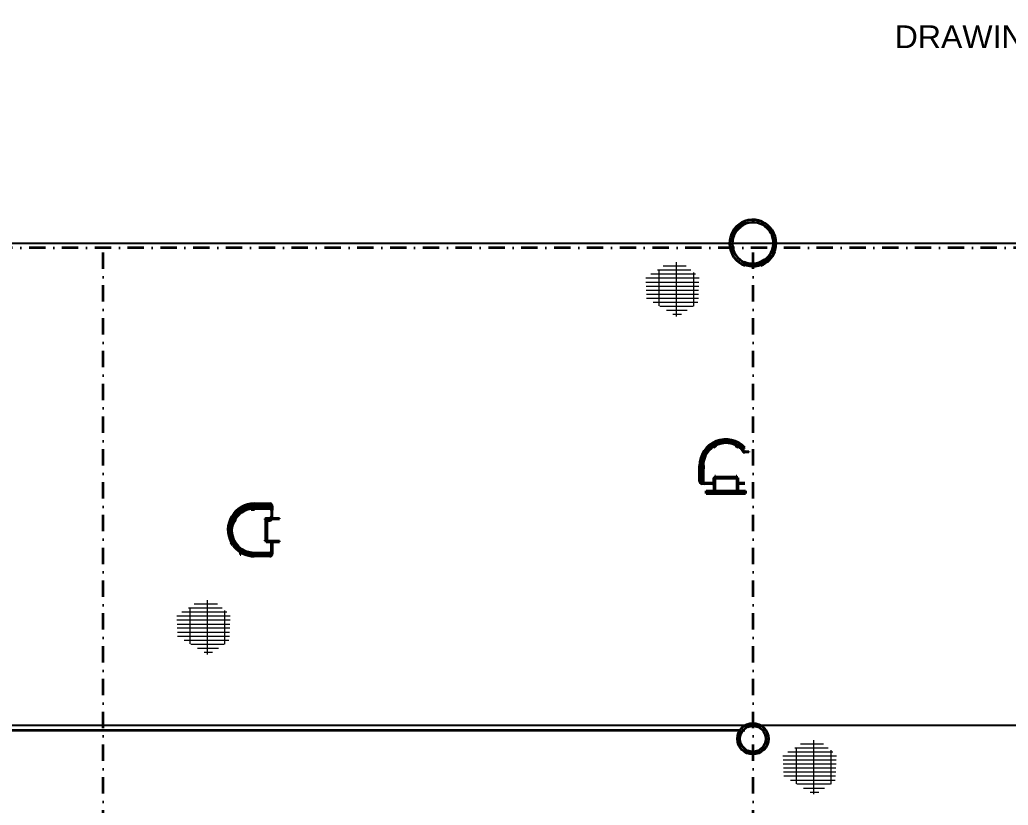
# Model space of a CAD drawing. Header units: inches. Extents: x 3135 to 9031, y -914 to 4011.
# Drawn here: x 6882 to 7619, y 3424 to 4011 of the extents above; entities that cross this region are included whole.
import ezdxf
from ezdxf.enums import TextEntityAlignment as Align

# ---------------------------------------------------------------- set-up
doc = ezdxf.new("R2010")
doc.units = ezdxf.units.IN
doc.header["$MEASUREMENT"] = 0
doc.linetypes.add('DASHDOT2', pattern=[12.700025, 6.350013, -3.175006, 0, -3.175006])
for name, color, linetype in [('Default', 7, 'Continuous'), ('TF_G_MATCHLINE', 7, 'Continuous'), ('TF_P_Ladder', 7, 'Continuous'), ('TF_P_Steel', 7, 'Continuous'), ('TF_S_GRATING', 7, 'Continuous')]:
    doc.layers.add(name, color=color, linetype=linetype)
doc.styles.add('Arial', font='arial.ttf')

# ---------------------------------------------------------------- blocks, each defined once
blk = doc.blocks.new('TF_P_ELP_GRATING', base_point=(2.146, 13.23))
at = {"layer": 'TF_S_GRATING', "color": 8, "linetype": 'Continuous', "lineweight": 18}
for p, q in [((2.37, 13.425), (1.964, 13.425)), ((1.98, 13.435), (1.98, 12.994)), ((2.313, 13.474), (2.034, 13.474)), ((2.19, 13.523), (2.19, 12.866)), ((2.469, 13.328), (1.822, 13.328)), ((2.426, 13.377), (1.882, 13.377)), ((2.4, 13.399), (2.4, 12.99)), ((2.467, 13.279), (1.824, 13.279)), ((2.465, 13.23), (1.826, 13.23)), ((2.463, 13.182), (1.828, 13.182)), ((2.462, 13.133), (1.83, 13.133)), ((2.46, 13.084), (1.832, 13.084)), ((2.453, 13.035), (1.912, 13.035)), ((2.396, 12.987), (1.992, 12.987)), ((2.326, 12.938), (2.072, 12.938)), ((2.256, 12.889), (2.152, 12.889))]:
    blk.add_line(p, q, dxfattribs=at)
blk = doc.blocks.new('A$Cdd380a1b')
at = {"color": 8}
for points in [[(-38.8365, -5.2739), (-51.9183, -5.2739), (-51.9182, -6.7643)], [(-51.9182, -8.0835), (-36.3871, -8.0835)]]:
    blk.add_lwpolyline(points, dxfattribs=at)
at = {"layer": 'TF_P_Ladder', "color": 8, "linetype": 'Continuous', "lineweight": 35}
for p, q in [((-44.5293, -6.4562), (-44.5333, -6.4447)), ((-44.5117, -6.4509), (-44.5279, -6.4603)), ((-44.513, -6.447), (-44.517, -6.4353)), ((-44.5151, -6.4383), (-44.5164, -6.436)), ((-44.5122, -6.4466), (-44.5151, -6.4383)), ((-44.5094, -6.4548), (-44.5117, -6.4509)), ((-44.5094, -6.4548), (-44.5106, -6.4513)), ((-44.5094, -6.4548), (-44.5104, -6.4531)), ((-44.3971, -6.4548), (-44.3958, -6.4509)), ((-44.3949, -6.4509), (-44.3971, -6.4548)), ((-44.395, -6.4512), (-44.3958, -6.4527)), ((-44.3786, -6.4603), (-44.3949, -6.4509)), ((-44.3943, -6.4466), (-44.3915, -6.4383)), ((-44.3935, -6.4469), (-44.3895, -6.4353)), ((-44.3902, -6.436), (-44.3915, -6.4383)), ((-44.3772, -6.4562), (-44.3732, -6.4447)), ((-44.5279, -6.4603), (-44.5257, -6.4642)), ((-44.5275, -6.4611), (-44.5269, -6.4621)), ((-44.5257, -6.4642), (-44.5094, -6.4548)), ((-44.5257, -6.4642), (-44.5193, -6.4605)), ((-44.5257, -6.4642), (-44.5257, -6.4642)), ((-44.5094, -6.4548), (-44.5094, -6.4548)), ((-44.3971, -6.4549), (-44.3971, -6.4548)), ((-44.3971, -6.4548), (-44.3971, -6.4549)), ((-44.3971, -6.4548), (-44.3808, -6.4642)), ((-44.3971, -6.4549), (-44.3901, -6.4589)), ((-44.3808, -6.4642), (-44.3786, -6.4603)), ((-44.3808, -6.4642), (-44.3798, -6.4625)), ((-44.3808, -6.4642), (-44.3808, -6.4642)), ((-44.3417, -6.4879), (-44.3195, -6.4879)), ((-44.3195, -6.4924), (-44.3417, -6.4924)), ((-44.3195, -6.4879), (-44.3195, -6.4924)), ((-44.5976, -6.5547), (-44.5976, -6.5735)), ((-44.5931, -6.5547), (-44.5976, -6.5547)), ((-44.5907, -6.5641), (-44.5976, -6.5547)), ((-44.5903, -6.5586), (-44.5931, -6.5547)), ((-44.5815, -6.5704), (-44.5861, -6.5642)), ((-44.6067, -6.6611), (-44.6067, -6.5709)), ((-44.6021, -6.5709), (-44.6021, -6.6611)), ((-44.5909, -6.5827), (-44.5976, -6.5735)), ((-44.5909, -6.6611), (-44.5909, -6.5709)), ((-44.5864, -6.5709), (-44.5864, -6.6611)), ((-44.5861, -6.5892), (-44.5864, -6.5888)), ((-44.5861, -6.5704), (-44.5863, -6.57)), ((-44.5815, -6.5704), (-44.5861, -6.5704)), ((-44.5861, -6.5704), (-44.5861, -6.5892)), ((-44.5861, -6.5892), (-44.5815, -6.5892)), ((-44.5815, -6.5892), (-44.5815, -6.5704)), ((-44.5924, -6.6709), (-44.587, -6.6709)), ((-44.5766, -6.6754), (-44.5924, -6.6754)), ((-44.5766, -6.6709), (-44.5322, -6.6709)), ((-44.5322, -6.6754), (-44.5766, -6.6754)), ((-44.5224, -6.6408), (-44.5179, -6.6408)), ((-44.5224, -6.6611), (-44.5224, -6.6408)), ((-44.5224, -6.6716), (-44.5224, -6.7179)), ((-44.5179, -6.6371), (-44.5194, -6.6371)), ((-44.5194, -6.6408), (-44.5194, -6.6371)), ((-44.5134, -6.6314), (-44.5179, -6.6314)), ((-44.5179, -6.6314), (-44.5179, -6.6502)), ((-44.5179, -6.6502), (-44.5134, -6.6502)), ((-44.5179, -6.6502), (-44.5179, -6.6611)), ((-44.5179, -6.6611), (-44.5179, -6.7179)), ((-44.5134, -6.6502), (-44.5134, -6.6314)), ((-44.3931, -6.6371), (-44.5134, -6.6371)), ((-44.3931, -6.6446), (-44.5134, -6.6446)), ((-44.3886, -6.6314), (-44.3931, -6.6314)), ((-44.3931, -6.6314), (-44.3931, -6.6502)), ((-44.3931, -6.6502), (-44.3886, -6.6502)), ((-44.3886, -6.6502), (-44.3886, -6.6314)), ((-44.3871, -6.6371), (-44.3886, -6.6371)), ((-44.3886, -6.6502), (-44.3886, -6.7179)), ((-44.3871, -6.6435), (-44.3871, -6.6371)), ((-44.3871, -6.6408), (-44.3841, -6.6408)), ((-44.3871, -6.6445), (-44.3871, -6.6435)), ((-44.3841, -6.6408), (-44.3841, -6.7179)), ((-44.3743, -6.6709), (-44.3416, -6.6709)), ((-44.3416, -6.6754), (-44.3743, -6.6754)), ((-47.2024, -6.7915), (-47.1122, -6.7915)), ((-47.1122, -6.796), (-47.2024, -6.796)), ((-47.2207, -6.8211), (-47.2207, -6.8256)), ((-47.2019, -6.8211), (-47.2207, -6.8211)), ((-47.2207, -6.8256), (-47.2019, -6.8256)), ((-47.22, -6.8174), (-47.2192, -6.8128)), ((-47.2053, -6.8256), (-47.2019, -6.8256)), ((-47.2024, -6.8073), (-47.1122, -6.8073)), ((-47.1122, -6.8118), (-47.2024, -6.8118)), ((-47.1122, -6.8163), (-47.2024, -6.8163)), ((-47.2024, -6.8208), (-47.1122, -6.8208)), ((-47.2019, -6.8211), (-47.2019, -6.8208)), ((-47.2019, -6.8256), (-47.201, -6.8208)), ((-47.2019, -6.8256), (-47.2019, -6.8211)), ((-47.2019, -6.8256), (-47.2019, -6.8256)), ((-47.201, -6.8163), (-47.2002, -6.8118)), ((-47.2002, -6.8163), (-47.1998, -6.814)), ((-47.1998, -6.814), (-47.1998, -6.8118)), ((-47.1024, -6.8111), (-47.1024, -6.8057)), ((-47.1024, -6.8306), (-47.1024, -6.8749)), ((-47.0979, -6.8057), (-47.0979, -6.8215)), ((-47.0979, -6.8215), (-47.0979, -6.8306)), ((-47.0979, -6.8749), (-47.0979, -6.8306)), ((-47.3295, -6.8736), (-47.3389, -6.8898)), ((-47.3389, -6.8898), (-47.335, -6.8921)), ((-47.3298, -6.8929), (-47.3389, -6.8898)), ((-47.3302, -6.8937), (-47.335, -6.8921)), ((-47.3217, -6.8762), (-47.3295, -6.8736)), ((-47.313, -6.8792), (-47.3224, -6.8955)), ((-47.3224, -6.8955), (-47.3185, -6.8977)), ((-47.3185, -6.8977), (-47.322, -6.8965)), ((-47.3217, -6.8959), (-47.3206, -6.8965)), ((-47.3185, -6.8977), (-47.3091, -6.8815)), ((-47.3184, -6.8977), (-47.3185, -6.8977)), ((-47.3184, -6.8977), (-47.3144, -6.8907)), ((-47.3184, -6.8977), (-47.3184, -6.8977)), ((-47.3171, -6.8778), (-47.3173, -6.8777)), ((-47.3091, -6.8815), (-47.313, -6.8792)), ((-47.3091, -6.8814), (-47.3108, -6.8805)), ((-47.3091, -6.8814), (-47.3091, -6.8814)), ((-47.1419, -6.8802), (-47.1419, -6.8847)), ((-47.1231, -6.8802), (-47.1419, -6.8802)), ((-47.1419, -6.8847), (-47.1231, -6.8847)), ((-47.1362, -6.8787), (-47.1362, -6.8802)), ((-47.1298, -6.8787), (-47.1362, -6.8787)), ((-47.1362, -6.8847), (-47.1362, -7.005)), ((-47.1325, -6.8757), (-47.1024, -6.8757)), ((-47.1325, -6.8787), (-47.1325, -6.8757)), ((-47.1325, -6.8847), (-47.1325, -6.8892)), ((-47.1325, -6.8892), (-47.1122, -6.8892)), ((-47.1288, -6.8787), (-47.1298, -6.8787)), ((-47.1287, -6.8892), (-47.1287, -7.005)), ((-47.1231, -6.8847), (-47.1231, -6.8802)), ((-47.1231, -6.8802), (-47.1039, -6.8802)), ((-47.1122, -6.8847), (-47.1231, -6.8847)), ((-47.0989, -6.8802), (-47.0554, -6.8802)), ((-47.0979, -6.8757), (-47.0554, -6.8757)), ((-47.0554, -6.8802), (-47.0554, -6.8757)), ((-47.3263, -7.0137), (-47.3389, -7.0179)), ((-47.3377, -7.0172), (-47.3389, -7.0179)), ((-47.3389, -7.0179), (-47.3295, -7.0342)), ((-47.3267, -7.0129), (-47.3341, -7.0154)), ((-47.3171, -7.03), (-47.3295, -7.0342)), ((-47.3228, -7.0115), (-47.3231, -7.0116)), ((-47.3224, -7.0123), (-47.3228, -7.0124)), ((-47.3185, -7.01), (-47.3224, -7.0123)), ((-47.3224, -7.0123), (-47.313, -7.0286)), ((-47.3224, -7.0123), (-47.3224, -7.0123)), ((-47.3224, -7.0123), (-47.3186, -7.0187)), ((-47.3091, -7.0263), (-47.3185, -7.01)), ((-47.3129, -7.0286), (-47.3136, -7.0288)), ((-47.313, -7.0286), (-47.3091, -7.0263)), ((-47.3129, -7.0286), (-47.312, -7.028)), ((-47.3129, -7.0286), (-47.3129, -7.0286)), ((-47.1419, -7.005), (-47.1419, -7.0095)), ((-47.1231, -7.005), (-47.1419, -7.005)), ((-47.1419, -7.0095), (-47.1231, -7.0095)), ((-47.1362, -7.0095), (-47.1362, -7.011)), ((-47.1298, -7.011), (-47.1362, -7.011)), ((-47.1325, -7.014), (-47.1325, -7.011)), ((-47.1325, -7.014), (-47.0554, -7.014)), ((-47.1288, -7.011), (-47.1298, -7.011)), ((-47.1231, -7.0095), (-47.1231, -7.005)), ((-47.1231, -7.0095), (-47.0554, -7.0095)), ((-47.1024, -7.0682), (-47.1024, -7.0238)), ((-47.0979, -7.0238), (-47.0979, -7.0682)), ((-47.0554, -7.014), (-47.0554, -7.0095)), ((-47.2854, -7.0655), (-47.2854, -7.0877)), ((-47.2854, -7.0877), (-47.2809, -7.0877)), ((-47.2809, -7.0877), (-47.2809, -7.0655)), ((-47.2029, -7.0867), (-47.2185, -7.0983)), ((-47.2033, -7.0825), (-47.2177, -7.0931)), ((-47.2029, -7.0822), (-47.2029, -7.0867)), ((-47.1841, -7.0822), (-47.2029, -7.0822)), ((-47.2029, -7.0867), (-47.1841, -7.0867)), ((-47.2024, -7.078), (-47.1122, -7.078)), ((-47.1122, -7.0825), (-47.2024, -7.0825)), ((-47.1841, -7.0867), (-47.1989, -7.0976)), ((-47.1841, -7.0867), (-47.1841, -7.0822)), ((-47.1024, -7.084), (-47.1024, -7.0786)), ((-47.0979, -7.0682), (-47.0979, -7.084)), ((-47.2186, -7.0974), (-47.2185, -7.0983)), ((-47.2185, -7.0983), (-47.2031, -7.0983)), ((-47.1122, -7.0983), (-47.2024, -7.0983)), ((-47.1937, -7.0937), (-47.1122, -7.0937))]:
    blk.add_line(p, q, dxfattribs=at)
for centre, radius, start, end in [((-44.4533, -6.5709), 0.1534, 43.28192, 180), ((-44.4533, -6.5709), 0.1489, 122.4286, 180), ((-44.4533, -6.5709), 0.1376, 45, 180), ((-44.4518, -6.5723), 0.1345, 47.21125, 179.39764), ((-44.4533, -6.5709), 0.1489, 64.85738, 115.14424), ((-44.4533, -6.5709), 0.1331, 64.04968, 90), ((-44.4533, -6.5709), 0.1489, 41.40535, 57.57191), ((-44.4533, -6.5709), 0.1331, 45.7355, 55.95032), ((-44.3417, -6.4736), 0.0188, 180, 270), ((-44.4533, -6.5709), 0.1376, 37.17478, 45), ((-44.3417, -6.4736), 0.0143, 180, 270), ((-44.4533, -6.5709), 0.1331, 32.9613, 36.43928), ((-44.5924, -6.6611), 0.0143, 180, 270), ((-44.5924, -6.6611), 0.00978, 180, 270), ((-44.5766, -6.6611), 0.0143, 180, 270), ((-44.5766, -6.6611), 0.00978, 180, 270), ((-44.5322, -6.6611), 0.0143, 270, 0), ((-44.5322, -6.6611), 0.00978, 270, 0), ((-44.3743, -6.6611), 0.00978, 180, 270), ((-44.3743, -6.6611), 0.0143, 226.82645, 270), ((-47.2024, -6.9449), 0.1534, 90, 208.21144), ((-47.2024, -6.9449), 0.1489, 90, 208.19549), ((-47.1122, -6.8057), 0.0143, 0, 90), ((-47.1122, -6.8057), 0.00978, 0, 90), ((-47.2024, -6.9449), 0.1376, 90, 181.87889), ((-47.2024, -6.9539), 0.1376, 90, 225), ((-47.201, -6.9553), 0.1345, 90.60236, 222.78875), ((-47.2024, -6.9449), 0.1331, 90, 151.66824), ((-47.1122, -6.8215), 0.0143, 0, 90), ((-47.1122, -6.8215), 0.00978, 8.84988, 90), ((-47.1122, -6.8306), 0.0143, 0, 90), ((-47.1122, -6.8306), 0.00978, 0, 90), ((-47.1122, -6.8659), 0.00978, 270, 0), ((-47.1122, -6.8749), 0.00978, 270, 0), ((-47.1122, -6.8749), 0.0143, 270, 0), ((-47.2024, -6.9449), 0.1331, 182.2002, 270), ((-47.2024, -6.9449), 0.1376, 206.88471, 209.34008), ((-47.2024, -6.9449), 0.1376, 217.18622, 228.27741), ((-47.1122, -7.0238), 0.00978, 0, 90), ((-47.1122, -7.0238), 0.0143, 0, 43.17355), ((-47.2024, -6.9449), 0.1534, 215.32181, 237.23606), ((-47.2024, -6.9449), 0.1489, 215.83645, 236.1115), ((-47.2997, -7.0655), 0.0188, 0, 90), ((-47.2997, -7.0655), 0.0143, 0, 90), ((-47.2024, -6.9449), 0.1376, 233.934, 270), ((-47.2024, -6.9449), 0.1489, 238.17845, 264.17285), ((-47.2024, -6.9449), 0.1534, 239.21838, 264.25877), ((-47.1122, -7.0682), 0.00978, 270, 0), ((-47.1122, -7.0682), 0.0143, 270, 0), ((-47.1122, -7.084), 0.00978, 270, 0), ((-47.1122, -7.084), 0.0143, 270, 0), ((-47.2024, -6.9449), 0.1534, 264.9296, 270)]:
    blk.add_arc(centre, radius, start, end, dxfattribs=at)
at = {"layer": 'TF_P_Steel', "color": 8, "linetype": 'Continuous', "lineweight": 35}
for p, q in [((-44.4312, -5.2756), (-44.4312, -5.2756)), ((-44.5672, -6.7179), (-44.3394, -6.7179)), ((-44.5672, -6.7323), (-44.5672, -6.7179)), ((-44.5672, -6.7323), (-44.3394, -6.7323)), ((-44.3394, -6.7179), (-44.3394, -6.7323)), ((-48.0856, -8.1142), (-51.8754, -8.1142)), ((-44.3716, -8.1142), (-48.0856, -8.1142)), ((-44.3416, -8.1142), (-44.3532, -8.1142))]:
    blk.add_line(p, q, dxfattribs=at)
at = {"layer": 'TF_P_Steel', "color": 8, "linetype": 'DASHDOT2', "lineweight": 35, "ltscale": 0.015}
for points in [[(-32.9262, -5.3016), (-52.6833, -5.3)], [(-48.0837, -17.4731), (-48.0837, -5.2714)], [(-44.2939, -17.4731), (-44.2939, -5.2714)]]:
    blk.add_lwpolyline(points, dxfattribs=at)
at = {"layer": 'TF_P_Steel', "color": 8, "linetype": 'Continuous', "lineweight": 35}
for radius in [0.0903, 0.0755]:
    blk.add_circle((-44.2957, -8.1631), radius, dxfattribs=at)
for centre, radius, start, end in [((-44.2957, -5.2756), 0.1354, 115.48493, 180), ((-44.2957, -5.2722), 0.1354, 25.48487, 160.20434), ((-44.2957, -5.2756), 0.1206, 118.88597, 180), ((-44.2957, -5.2756), 0.1206, 118.88597, 179.99988), ((-44.2957, -5.2722), 0.1206, 28.8859, 157.65264), ((-44.2957, -5.2722), 0.1354, 267.04346, 41.76293), ((-44.2957, -5.2722), 0.1206, 269.59516, 38.3619), ((-44.2957, -5.2756), 0.1354, 179.9999, 250.20434), ((-44.2957, -5.2756), 0.1354, 180, 250.20434), ((-44.2957, -5.2756), 0.1206, 180, 247.65264), ((-44.2957, -5.2756), 0.1354, 289.79566, 340.20334), ((-44.2957, -5.2722), 0.1206, 298.8859, 337.65378), ((-44.2988, -5.2709), 0.1354, 247.2478, 311.76286), ((-44.2988, -5.2709), 0.1206, 247.2478, 308.36182), ((-44.2988, -5.2709), 0.1206, 247.24791, 308.36182)]:
    blk.add_arc(centre, radius, start, end, dxfattribs=at)
at = {"layer": 'Default', "color": 8, "linetype": 'Continuous', "lineweight": 35, "xscale": 0.4812498580077497, "yscale": 0.4812498580077497, "zscale": 0.4812498580077497}
for p in [(-44.7644, -5.5249), (-47.4981, -7.4958), (-43.9643, -8.3117)]:
    blk.add_blockref('TF_P_ELP_GRATING', p, dxfattribs=at)
at = {"color": 7}
blk.add_wipeout([(-43.4005, -3.9698), (-41.2456, -3.9698), (-41.2456, -4.1655), (-43.4005, -4.1655)], dxfattribs=at).dxf.layer = 'TF_G_MATCHLINE'
at = {"layer": 'TF_G_MATCHLINE', "color": 7, "style": 'Arial', "width": 1.006371}
blk.add_text('DRAWING LIMIT  E 875\'-0"', height=0.132812, dxfattribs=at).set_placement((-42.3231, -4.0025), align=Align.TOP_CENTER)

msp = doc.modelspace()

# ---------------------------------------------------------------- block references
at = {"xscale": 128, "yscale": 128, "zscale": 128}
msp.add_blockref('A$Cdd380a1b', (13098.63, 4518.8), dxfattribs=at)

doc.saveas('drawing.dxf')
